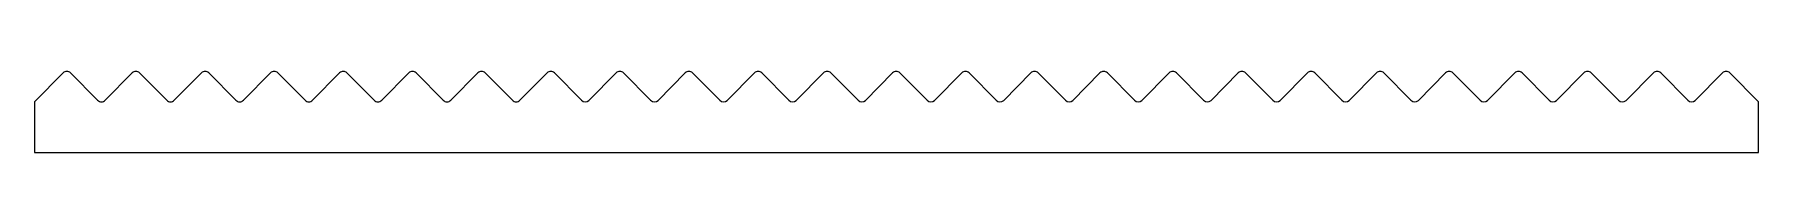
# Model space of a CAD drawing. Extents: x 821 to 906, y -25.4 to -21.4.
import ezdxf

# ---------------------------------------------------------------- set-up
doc = ezdxf.new("R2010")
doc.units = 0
doc.header["$LTSCALE"] = 15
doc.layers.get('0').update_dxf_attribs({"linetype": 'CONTINUOUS'})

msp = doc.modelspace()

# ---------------------------------------------------------------- linework, layer by layer
at = {"color": 0, "ltscale": 0.05}
for p, q in [((822.394, -21.426), (820.979, -22.851)), ((824.094, -22.773), (822.756, -21.426)), ((825.802, -21.426), (824.465, -22.772)), ((827.501, -22.773), (826.164, -21.426)), ((829.21, -21.426), (827.873, -22.772)), ((830.909, -22.773), (829.571, -21.426)), ((832.617, -21.426), (831.281, -22.772)), ((834.317, -22.773), (832.979, -21.426)), ((836.025, -21.426), (834.689, -22.772)), ((837.725, -22.773), (836.387, -21.426)), ((839.433, -21.426), (838.097, -22.772)), ((841.133, -22.773), (839.795, -21.426)), ((842.841, -21.426), (841.505, -22.772)), ((844.541, -22.773), (843.203, -21.426)), ((846.249, -21.426), (844.912, -22.772)), ((847.95, -22.775), (846.611, -21.426)), ((849.657, -21.426), (848.316, -22.776)), ((851.358, -22.775), (850.019, -21.426)), ((853.065, -21.426), (851.724, -22.776)), ((854.766, -22.775), (853.426, -21.426)), ((856.472, -21.426), (855.132, -22.776)), ((858.174, -22.775), (856.834, -21.426)), ((859.88, -21.426), (858.54, -22.776)), ((861.581, -22.775), (860.242, -21.426)), ((863.288, -21.426), (861.948, -22.776)), ((864.989, -22.775), (863.65, -21.426)), ((866.696, -21.426), (865.355, -22.776)), ((868.397, -22.775), (867.058, -21.426)), ((870.104, -21.426), (868.763, -22.776)), ((871.805, -22.775), (870.466, -21.426)), ((873.512, -21.426), (872.171, -22.776)), ((875.213, -22.775), (873.874, -21.426)), ((876.92, -21.426), (875.579, -22.776)), ((878.621, -22.775), (877.281, -21.426)), ((880.327, -21.426), (878.987, -22.776)), ((882.029, -22.775), (880.689, -21.426)), ((883.735, -21.426), (882.395, -22.776)), ((885.436, -22.775), (884.097, -21.426)), ((887.143, -21.426), (885.803, -22.776)), ((888.844, -22.775), (887.505, -21.426)), ((890.551, -21.426), (889.21, -22.776)), ((892.252, -22.775), (890.913, -21.426)), ((893.959, -21.426), (892.618, -22.776)), ((895.66, -22.775), (894.321, -21.426)), ((897.367, -21.426), (896.026, -22.776)), ((899.068, -22.775), (897.729, -21.426)), ((900.795, -21.426), (899.454, -22.776)), ((902.496, -22.775), (901.157, -21.426)), ((904.202, -21.426), (902.862, -22.776)), ((905.979, -22.851), (904.564, -21.426)), ((820.979, -22.851), (820.979, -25.351)), ((905.979, -25.351), (905.979, -22.851)), ((820.979, -25.351), (905.979, -25.351))]:
    msp.add_line(p, q, dxfattribs=at)
for centre, radius, start, end in [((822.575, -21.606), 0.255, 44.8, 135.2), ((825.983, -21.606), 0.255, 44.8, 135.2), ((829.391, -21.606), 0.255, 44.8, 135.2), ((832.798, -21.606), 0.255, 44.8, 135.2), ((836.206, -21.606), 0.255, 44.8, 135.2), ((839.614, -21.606), 0.255, 44.8, 135.2), ((843.022, -21.606), 0.255, 44.8, 135.2), ((846.43, -21.606), 0.255, 44.8, 135.2), ((849.838, -21.606), 0.255, 44.8, 135.2), ((853.246, -21.606), 0.255, 44.8, 135.2), ((856.653, -21.606), 0.255, 44.8, 135.2), ((860.061, -21.606), 0.255, 44.8, 135.2), ((863.469, -21.606), 0.255, 44.8, 135.2), ((866.877, -21.606), 0.255, 44.8, 135.2), ((870.285, -21.606), 0.255, 44.8, 135.2), ((873.693, -21.606), 0.255, 44.8, 135.2), ((877.1, -21.606), 0.255, 44.8, 135.2), ((880.508, -21.606), 0.255, 44.8, 135.2), ((883.916, -21.606), 0.255, 44.8, 135.2), ((887.324, -21.606), 0.255, 44.8, 135.2), ((890.732, -21.606), 0.255, 44.8, 135.2), ((894.14, -21.606), 0.255, 44.8, 135.2), ((897.548, -21.606), 0.255, 44.8, 135.2), ((900.976, -21.606), 0.255, 44.8, 135.2), ((904.383, -21.606), 0.255, 44.8, 135.2), ((824.279, -22.591), 0.26, 224.55909, 315.83792), ((827.687, -22.591), 0.26, 224.55909, 315.83792), ((831.094, -22.591), 0.26, 224.55909, 315.83792), ((834.502, -22.591), 0.26, 224.55909, 315.83792), ((837.91, -22.591), 0.26, 224.55909, 315.83792), ((841.318, -22.591), 0.26, 224.55909, 315.83792), ((844.726, -22.591), 0.26, 224.55909, 315.83792), ((848.134, -22.591), 0.26, 225.04091, 314.56208), ((851.542, -22.591), 0.26, 225.04091, 314.56208), ((854.949, -22.591), 0.26, 225.04091, 314.56208), ((858.357, -22.591), 0.26, 225.04091, 314.56208), ((861.765, -22.591), 0.26, 225.04091, 314.56208), ((865.173, -22.591), 0.26, 225.04091, 314.56208), ((868.581, -22.591), 0.26, 225.04091, 314.56208), ((871.989, -22.591), 0.26, 225.04091, 314.56208), ((875.397, -22.591), 0.26, 225.04091, 314.56208), ((878.804, -22.591), 0.26, 225.04091, 314.56208), ((882.212, -22.591), 0.26, 225.04091, 314.56208), ((885.62, -22.591), 0.26, 225.04091, 314.56208), ((889.028, -22.591), 0.26, 225.04091, 314.56208), ((892.436, -22.591), 0.26, 225.04091, 314.56208), ((895.844, -22.591), 0.26, 225.04091, 314.56208), ((899.262, -22.566), 0.285, 227.09618, 312.52753), ((902.68, -22.591), 0.26, 225.04091, 314.56208)]:
    msp.add_arc(centre, radius, start, end, dxfattribs=at)

doc.saveas('drawing.dxf')
